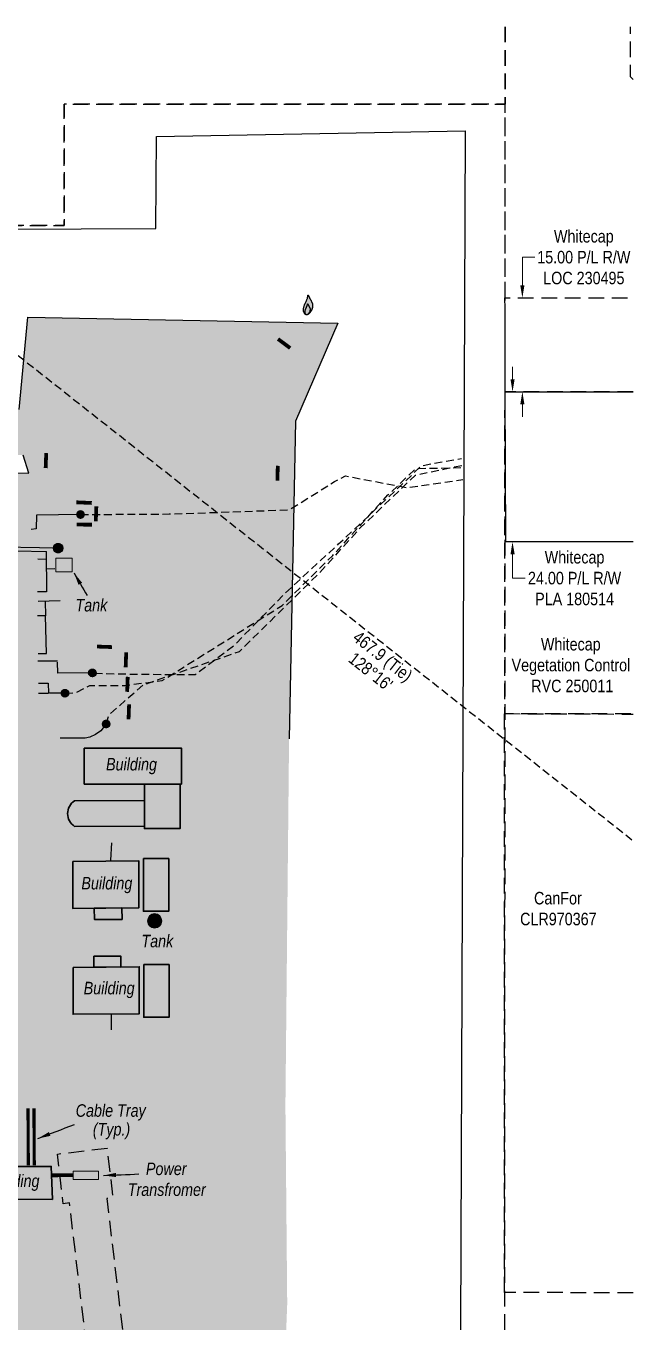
# Model space of a CAD drawing. Extents: x 485237 to 492984, y 6042770 to 6046256.
# Drawn here: x 492499 to 492984, y 6043405 to 6044441 of the extents above; entities that cross this region are included whole.
import ezdxf
from ezdxf.enums import TextEntityAlignment as Align

# ---------------------------------------------------------------- set-up
doc = ezdxf.new("R2010")
doc.units = 0
doc.header["$LTSCALE"] = 5
doc.header["$PDSIZE"] = 0.5
for name, pattern in [('EZE', [3.75, 2.5, -1.25]), ('foc-ACCESSROAD', [3.75, 2.5, -1.25]), ('foc-FLOWLINE', [3.75, 2.5, -1.25]), ('foc-TIELINE', [1.875, 1.25, -0.625]), ('UG_PIPE', [1.875, 1.25, -0.625])]:
    doc.linetypes.add(name, pattern=pattern)
doc.layers.get('Defpoints').update_dxf_attribs({"color": 9})
for name, color, linetype in [('AS-CABLE', 224, 'foc-CABLE'), ('AS-FENCE', 48, 'foc-FENCE'), ('AS-PIPE-UG', 44, 'UG_PIPE'), ('AS-ROADS', 254, 'Continuous'), ('AS-SYMBOL', 7, 'Continuous'), ('C-AR', 13, 'foc-ACCESSROAD'), ('C-RW', 13, 'Continuous'), ('C-VCE', 13, 'EZE'), ('C-WS', 13, 'foc-ACCESSROAD'), ('F-EZE', 190, 'foc-FLOWLINE'), ('F-WS', 190, 'foc-ACCESSROAD'), ('L-TIE', 7, 'foc-TIELINE'), ('L-TIE-T', 7, 'Continuous')]:
    doc.layers.add(name, color=color, linetype=linetype)
for name, color, linetype, lineweight in [('AS-GENERAL', 48, 'Continuous', 18), ('C-AR-T', 13, 'Continuous', 9), ('C-RW-T', 13, 'Continuous', 9), ('C-WS-T', 13, 'Continuous', 9), ('F-RW-T', 190, 'Continuous', 9)]:
    doc.layers.add(name, color=color, linetype=linetype, lineweight=lineweight)
for name, color, linetype, true_color in [('AS-PIPE-AG', 7, 'Continuous', 0x7d00fa), ('AS-STRUCTURE-H', 7, 'Continuous', 0xa8a8a8), ('AS-STRUCTURE-T', 7, 'Continuous', 0x454545)]:
    doc.layers.add(name, color=color, linetype=linetype, true_color=true_color)
doc.layers.add('AS-STRUCTURE', color=7, linetype='Continuous', lineweight=30, true_color=0x595959)
doc.styles.add('80CG', font='ARIALN.TTF', dxfattribs={"height": 10})
doc.styles.add('80L', font='ARIALN.TTF', dxfattribs={"height": 10})
doc.styles.add('foc-LtypeFont', font='ARIALN.TTF', dxfattribs={"height": 7.35})
doc.linetypes.add('foc-CABLE', pattern='A,2,-1,["C",foc-LtypeFont,S=0.2,R=0,X=-0.625,Y=-0.75],-1.24,8', length=12.24)
doc.linetypes.add('foc-FENCE', pattern='A,10,-1,["X",foc-LtypeFont,S=0.2,R=0,X=-0.625,Y=-0.75],-1.24', length=12.24)
doc.dimstyles.new('Compass 5 000', dxfattribs={"dimscale": 5, "dimtxt": 9, "dimasz": 2, "dimexe": 0.2, "dimexo": 0.0625, "dimgap": 0.5, "dimtad": 0, "dimtih": 1, "dimtoh": 1, "dimzin": 0, "dimdsep": 46, "dimtxsty": '80CG', "dimcen": 0.1, "dimse1": 1, "dimse2": 1, "dimclrd": 256, "dimclrt": 256, "dimaunit": 1, "dimadec": 4, "dimazin": 0, "dimtfac": 0.06, "dimtofl": 0, "dimtmove": 0, "dimatfit": 1, "dimfxl": 0.2, "dimtolj": 1, "dimtzin": 0, "dimlwd": -1, "dimarcsym": 0})

# ---------------------------------------------------------------- blocks, each defined once
blk = doc.blocks.new('PIG')
h = blk.add_hatch(color=255)
h.dxf.hatch_style = 1
edge = h.paths.add_edge_path()
edge.add_arc((0, 0), 0.85, 0, 360)
at = {"layer": 'AS-SYMBOL'}
h = blk.add_hatch(color=13, dxfattribs=at)
h.dxf.hatch_style = 1
h.paths.add_polyline_path([(-0.1, 0, 1), (-0.55, 0, 1)])
h = blk.add_hatch(color=13, dxfattribs=at)
h.dxf.hatch_style = 1
h.paths.add_polyline_path([(0.1, 0, 1), (0.55, 0, 1)])
at = {"layer": 'AS-SYMBOL', "color": 13}
for centre, radius in [((0, 0), 0.75), ((-0.33, 0), 0.225), ((0.33, 0), 0.225)]:
    blk.add_circle(centre, radius, dxfattribs=at)
blk = doc.blocks.new('RISER')
h = blk.add_hatch(color=255)
h.dxf.hatch_style = 1
edge = h.paths.add_edge_path()
edge.add_arc((0, 0), 0.7, 0, 360)
blk.add_hatch(color=13).paths.add_polyline_path([(0.58, -0.15), (-0.58, -0.15, 0.774597)])
at = {"color": 13}
blk.add_line((-0.58, -0.15), (0.58, -0.15), dxfattribs=at)
blk.add_circle((0, 0), 0.6, dxfattribs=at)
blk = doc.blocks.new('FLARE')
h = blk.add_hatch(color=255)
h.dxf.hatch_style = 1
h.paths.add_polyline_path([(0.16, 2.41, 0.114147), (0.13, 2.43), (0.11, 2.44, 0.261551), (0.01, 2.42), (0, 2.41, 0.131268), (-0.03, 2.37), (-0.04, 2.35, 0.041497), (-0.05, 2.33), (-0.05, 2.29, 0.015174), (-0.05, 2.29), (-0.06, 2.24, 0.004376), (-0.06, 2.24), (-0.07, 2.18), (-0.08, 2.11), (-0.09, 2.05), (-0.1, 1.98), (-0.12, 1.91), (-0.14, 1.83), (-0.17, 1.76), (-0.19, 1.68), (-0.22, 1.61), (-0.26, 1.53), (-0.29, 1.46), (-0.32, 1.39), (-0.36, 1.32), (-0.39, 1.25, 0.000505), (-0.39, 1.25), (-0.43, 1.18, 0.002398), (-0.43, 1.18), (-0.46, 1.1, 0.004177), (-0.46, 1.1), (-0.5, 1.03, 0.005735), (-0.5, 1.03), (-0.53, 0.95, 0.006994), (-0.53, 0.95), (-0.56, 0.87, 0.00791), (-0.57, 0.87), (-0.6, 0.78, 0.008323), (-0.6, 0.78), (-0.63, 0.69, 0.008095), (-0.63, 0.68), (-0.66, 0.59, 0.008067), (-0.66, 0.59), (-0.68, 0.49, 0.008387), (-0.68, 0.49), (-0.7, 0.39, 0.009056), (-0.71, 0.38), (-0.72, 0.28, 0.010123), (-0.72, 0.28), (-0.74, 0.18, 0.011689), (-0.74, 0.18), (-0.75, 0.08, 0.013925), (-0.75, 0.08), (-0.75, -0.02, 0.016488), (-0.75, -0.02), (-0.75, -0.11, 0.017255), (-0.75, -0.12), (-0.74, -0.2, 0.01735), (-0.74, -0.2), (-0.73, -0.28, 0.017311), (-0.73, -0.29), (-0.71, -0.36, 0.01715), (-0.71, -0.36), (-0.69, -0.43, 0.016886), (-0.69, -0.44), (-0.66, -0.5, 0.016546), (-0.66, -0.5), (-0.63, -0.56, 0.016164), (-0.63, -0.56), (-0.6, -0.61, 0.016329), (-0.6, -0.62), (-0.57, -0.66, 0.018828), (-0.57, -0.67), (-0.54, -0.71, 0.022087), (-0.53, -0.71), (-0.5, -0.75, 0.025345), (-0.49, -0.76), (-0.46, -0.78, 0.028234), (-0.45, -0.79), (-0.42, -0.82, 0.030298), (-0.41, -0.82), (-0.37, -0.84, 0.031129), (-0.36, -0.85), (-0.32, -0.86, 0.030544), (-0.31, -0.87), (-0.27, -0.88, 0.028465), (-0.26, -0.88), (-0.22, -0.89, 0.025311), (-0.21, -0.89), (-0.16, -0.89, 0.02283), (-0.15, -0.89), (-0.11, -0.89, 0.021226), (-0.1, -0.89), (-0.05, -0.88, 0.020401), (-0.04, -0.88), (0, -0.87, 0.020299), (0.01, -0.87), (0.05, -0.85, 0.020911), (0.06, -0.85), (0.11, -0.83, 0.022277), (0.11, -0.83), (0.15, -0.81, 0.023712), (0.16, -0.8), (0.2, -0.78, 0.022408), (0.21, -0.78), (0.24, -0.75, 0.01993), (0.25, -0.74), (0.28, -0.72, 0.017146), (0.28, -0.71), (0.31, -0.68, 0.014211), (0.32, -0.68), (0.35, -0.64, 0.011221), (0.35, -0.64), (0.37, -0.61, 0.008212), (0.38, -0.61), (0.4, -0.57, 0.005172), (0.4, -0.57), (0.42, -0.54, 0.002523), (0.43, -0.54), (0.45, -0.5, 0.001671), (0.45, -0.5), (0.47, -0.47, 0.001229), (0.47, -0.47), (0.49, -0.44, 0.00075), (0.49, -0.44), (0.51, -0.41, 0.00026), (0.51, -0.41), (0.54, -0.37), (0.56, -0.34), (0.58, -0.3), (0.61, -0.27), (0.63, -0.23, 0.001311), (0.63, -0.23), (0.66, -0.19, 0.003726), (0.66, -0.19), (0.69, -0.15, 0.006065), (0.69, -0.14), (0.72, -0.1, 0.008452), (0.72, -0.1), (0.74, -0.05, 0.010991), (0.75, -0.05), (0.77, 0, 0.013767), (0.77, 0), (0.79, 0.05, 0.016839), (0.8, 0.05), (0.81, 0.1, 0.019104), (0.82, 0.11), (0.83, 0.15, 0.016987), (0.83, 0.16), (0.84, 0.21, 0.013636), (0.84, 0.21), (0.85, 0.26, 0.010244), (0.85, 0.27), (0.86, 0.31, 0.006846), (0.86, 0.32), (0.86, 0.37, 0.003419), (0.86, 0.37), (0.86, 0.41), (0.87, 0.46), (0.87, 0.5), (0.88, 0.54), (0.88, 0.59), (0.89, 0.63, 0.001278), (0.89, 0.63), (0.89, 0.67, 0.004735), (0.89, 0.67), (0.9, 0.71, 0.008354), (0.9, 0.72), (0.9, 0.76, 0.012059), (0.9, 0.76), (0.9, 0.8, 0.015712), (0.9, 0.81), (0.9, 0.85, 0.018457), (0.9, 0.85), (0.9, 0.89, 0.018102), (0.9, 0.9), (0.89, 0.94, 0.016533), (0.89, 0.95), (0.88, 0.99, 0.014576), (0.88, 0.99), (0.87, 1.03, 0.012435), (0.86, 1.04), (0.85, 1.08, 0.010283), (0.85, 1.09), (0.83, 1.13, 0.00824), (0.83, 1.13), (0.81, 1.18, 0.00638), (0.81, 1.18), (0.78, 1.23, 0.004735), (0.78, 1.23), (0.76, 1.29, 0.003388), (0.75, 1.29), (0.73, 1.34, 0.002345), (0.73, 1.34), (0.7, 1.4, 0.001492), (0.7, 1.4), (0.67, 1.46, 0.000746), (0.67, 1.46), (0.63, 1.51), (0.6, 1.57), (0.57, 1.62), (0.55, 1.68), (0.52, 1.73), (0.49, 1.78), (0.47, 1.83), (0.45, 1.87), (0.42, 1.92), (0.4, 1.97), (0.38, 2.02), (0.35, 2.08, 0.000332), (0.35, 2.08), (0.33, 2.13, 0.001849), (0.33, 2.13), (0.3, 2.19, 0.0038), (0.3, 2.19), (0.27, 2.24, 0.006473), (0.27, 2.24), (0.25, 2.29, 0.010865), (0.24, 2.3), (0.22, 2.34, 0.019524), (0.22, 2.34), (0.19, 2.38, 0.041077), (0.18, 2.39)])
at = {"color": 13, "flags": 128}
for points in [[(0.11, -0.72), (0.07, -0.74), (0.03, -0.76), (-0.02, -0.77), (-0.07, -0.78), (-0.11, -0.79), (-0.16, -0.79), (-0.2, -0.79), (-0.25, -0.78), (-0.29, -0.77), (-0.32, -0.76), (-0.36, -0.74), (-0.4, -0.71), (-0.43, -0.68), (-0.46, -0.65), (-0.49, -0.61), (-0.52, -0.56), (-0.54, -0.51), (-0.57, -0.46), (-0.59, -0.4), (-0.61, -0.33), (-0.63, -0.26), (-0.64, -0.19), (-0.65, -0.11), (-0.65, -0.02), (-0.65, 0.07), (-0.64, 0.17), (-0.63, 0.27), (-0.61, 0.36), (-0.58, 0.46), (-0.56, 0.56), (-0.53, 0.66), (-0.5, 0.75), (-0.47, 0.83), (-0.44, 0.91), (-0.41, 0.99), (-0.37, 1.06), (-0.34, 1.13), (-0.3, 1.2), (-0.27, 1.27), (-0.23, 1.34), (-0.2, 1.42), (-0.16, 1.49), (-0.13, 1.57), (-0.1, 1.65), (-0.07, 1.73), (-0.04, 1.8), (-0.02, 1.88), (0, 1.96), (0.01, 2.03), (0.02, 2.1), (0.03, 2.17), (0.04, 2.22), (0.05, 2.27), (0.05, 2.31), (0.06, 2.34), (0.08, 2.35), (0.09, 2.34), (0.11, 2.32), (0.13, 2.29), (0.16, 2.25), (0.18, 2.2), (0.21, 2.14), (0.24, 2.09), (0.26, 2.03), (0.29, 1.98), (0.31, 1.93), (0.33, 1.88), (0.36, 1.83), (0.38, 1.78), (0.41, 1.73), (0.43, 1.68), (0.46, 1.63), (0.49, 1.58), (0.52, 1.52), (0.55, 1.47), (0.58, 1.41), (0.61, 1.35), (0.64, 1.3), (0.67, 1.24), (0.69, 1.19), (0.72, 1.14), (0.74, 1.09), (0.75, 1.05), (0.77, 1), (0.78, 0.96), (0.79, 0.92), (0.8, 0.88), (0.8, 0.84), (0.8, 0.8), (0.8, 0.76), (0.8, 0.72), (0.79, 0.68), (0.79, 0.64), (0.78, 0.6), (0.78, 0.56), (0.77, 0.51), (0.77, 0.47), (0.76, 0.42), (0.76, 0.37), (0.76, 0.33), (0.75, 0.28), (0.74, 0.23), (0.73, 0.18), (0.72, 0.13), (0.7, 0.09), (0.68, 0.04), (0.66, 0), (0.63, -0.05), (0.61, -0.09), (0.58, -0.13), (0.55, -0.17), (0.53, -0.21), (0.5, -0.25), (0.48, -0.28), (0.45, -0.32), (0.43, -0.35), (0.41, -0.38), (0.39, -0.42), (0.37, -0.45), (0.34, -0.48), (0.32, -0.51), (0.3, -0.55), (0.27, -0.58), (0.24, -0.61), (0.21, -0.64), (0.18, -0.67), (0.15, -0.7)], [(0.02, -0.75), (-0.01, -0.76), (-0.03, -0.77), (-0.05, -0.78), (-0.08, -0.78), (-0.11, -0.79), (-0.13, -0.79), (-0.16, -0.79), (-0.18, -0.78), (-0.2, -0.78), (-0.23, -0.77), (-0.25, -0.76), (-0.26, -0.74), (-0.28, -0.73), (-0.3, -0.71), (-0.32, -0.69), (-0.33, -0.66), (-0.35, -0.63), (-0.36, -0.6), (-0.37, -0.57), (-0.39, -0.53), (-0.4, -0.49), (-0.4, -0.45), (-0.41, -0.41), (-0.41, -0.36), (-0.41, -0.31), (-0.4, -0.25), (-0.39, -0.2), (-0.38, -0.14), (-0.37, -0.09), (-0.36, -0.03), (-0.34, 0.02), (-0.32, 0.07), (-0.31, 0.12), (-0.29, 0.16), (-0.27, 0.21), (-0.25, 0.25), (-0.23, 0.29), (-0.21, 0.33), (-0.19, 0.37), (-0.17, 0.41), (-0.15, 0.45), (-0.14, 0.49), (-0.12, 0.53), (-0.1, 0.58), (-0.08, 0.62), (-0.07, 0.66), (-0.06, 0.71), (-0.05, 0.75), (-0.04, 0.79), (-0.03, 0.83), (-0.03, 0.87), (-0.02, 0.9), (-0.02, 0.93), (-0.01, 0.95), (-0.01, 0.96), (0, 0.97), (0.01, 0.96), (0.02, 0.95), (0.03, 0.94), (0.04, 0.91), (0.06, 0.88), (0.07, 0.86), (0.09, 0.82), (0.1, 0.79), (0.12, 0.76), (0.13, 0.74), (0.14, 0.71), (0.16, 0.68), (0.17, 0.65), (0.18, 0.63), (0.2, 0.6), (0.21, 0.57), (0.23, 0.54), (0.25, 0.51), (0.26, 0.47), (0.28, 0.44), (0.3, 0.41), (0.31, 0.38), (0.33, 0.35), (0.34, 0.32), (0.36, 0.29), (0.37, 0.27), (0.38, 0.24), (0.39, 0.22), (0.39, 0.19), (0.4, 0.17), (0.4, 0.15), (0.41, 0.13), (0.41, 0.1), (0.41, 0.08), (0.4, 0.06), (0.4, 0.04), (0.4, 0.01), (0.39, -0.01), (0.39, -0.03), (0.39, -0.06), (0.39, -0.08), (0.38, -0.11), (0.38, -0.14), (0.38, -0.16), (0.38, -0.19), (0.37, -0.22), (0.37, -0.24), (0.36, -0.27), (0.35, -0.3), (0.34, -0.32), (0.32, -0.35), (0.31, -0.37), (0.3, -0.4), (0.28, -0.42), (0.27, -0.44), (0.25, -0.46), (0.24, -0.48), (0.22, -0.5), (0.21, -0.52), (0.2, -0.54), (0.19, -0.56), (0.17, -0.58), (0.16, -0.6), (0.15, -0.61), (0.14, -0.63), (0.12, -0.65), (0.11, -0.67), (0.09, -0.69), (0.08, -0.7), (0.06, -0.72), (0.04, -0.74)]]:
    blk.add_lwpolyline(points, close=True, dxfattribs=at)
blk = doc.blocks.new('*D100')
at = {"layer": 'C-AR-T', "transparency": 16777216}
for p, q in [((492895.9, 6044233.2), (492895.9, 6044255.7)), ((492895.9, 6044255.7), (492905.9, 6044255.7)), ((492895.9, 6044138.2), (492895.9, 6044128.2))]:
    blk.add_line(p, q, dxfattribs=at)
for points in [[(492894.2, 6044233.2), (492897.5, 6044233.2), (492895.9, 6044223.2)], [(492894.2, 6044138.2), (492897.5, 6044138.2), (492895.9, 6044148.2)]]:
    blk.add_solid(points, dxfattribs=at)
at = {"layer": 'Defpoints', "color": 0, "transparency": 16777216}
for p in [(492895.9, 6044223.2), (492938.2, 6044223.1), (492938.2, 6044148.2)]:
    blk.add_point(p, dxfattribs=at)
at = {"layer": 'C-AR-T', "transparency": 16777216, "insert": (492945, 6044255.7), "char_height": 10, "attachment_point": 5, "style": '80CG'}
blk.add_mtext('\\A1;Whitecap\\P15.00 P/L R/W\\PLOC 230495', dxfattribs=at)
blk = doc.blocks.new('*D101')
at = {"layer": 'C-RW-T', "transparency": 16777216}
for p, q in [((492888, 6044158.2), (492888, 6044168.2)), ((492888, 6044018.3), (492888, 6043999.2)), ((492888, 6043999.2), (492898, 6043999.2))]:
    blk.add_line(p, q, dxfattribs=at)
for points in [[(492889.7, 6044158.2), (492886.4, 6044158.2), (492888, 6044148.2)], [(492889.7, 6044018.3), (492886.4, 6044018.3), (492888, 6044028.3)]]:
    blk.add_solid(points, dxfattribs=at)
at = {"layer": 'Defpoints', "color": 0, "transparency": 16777216}
for p in [(492937.1, 6044148.2), (492888, 6044028.3), (492937.1, 6044028.3)]:
    blk.add_point(p, dxfattribs=at)
at = {"layer": 'C-RW-T', "transparency": 16777216, "insert": (492937.6, 6043999.2), "char_height": 10, "attachment_point": 5, "style": '80CG'}
blk.add_mtext('\\A1;Whitecap\\P24.00 P/L R/W\\PPLA 180514', dxfattribs=at)

msp = doc.modelspace()

# ---------------------------------------------------------------- hatches: boundary and pattern name
at = {"layer": 'AS-GENERAL'}
h = msp.add_hatch(color=256, dxfattribs=at)
h.dxf.hatch_style = 1
edge = h.paths.add_edge_path()
edge.add_arc((492601.965, 6043725.321), 5.778, 0, 360)
h = msp.add_hatch(color=256, dxfattribs=at)
h.dxf.hatch_style = 1
h.paths.add_polyline_path([(492557.015, 6043525.391), (492557.015, 6043518.649), (492536.821, 6043518.649), (492536.821, 6043525.391)])
at = {"layer": 'AS-ROADS'}
h = msp.add_hatch(color=256, dxfattribs=at)
h.dxf.hatch_style = 1
h.paths.add_polyline_path([(492449.744, 6043230.178), (492403.025, 6043298.96), (492387.595, 6043344.139), (492393.016, 6043382.346), (492526.614, 6043374.91), (492686.954, 6043355.237), (492705.63, 6043359.269), (492707.922, 6043419.391), (492706.476, 6043577.668), (492709.401, 6043870.741), (492714.556, 6044124.586), (492748.291, 6044203.041), (492500.481, 6044207.876), (492493.791, 6044133.871), (492475.656, 6044130.706), (492474.876, 6044097.726), (492496.761, 6044097.561), (492501.396, 6044083.066), (492428.941, 6044083.986), (492427.766, 6044038.646), (492437.536, 6044032.221), (492437.811, 6044012.341), (492456.666, 6044012.206), (492447.846, 6043902.181), (492316.796, 6043896.806), (492311.821, 6043836.181), (492279.516, 6043824.716), (492241.741, 6043844.886), (492189.726, 6043893.446), (492164.756, 6044005.786), (492163.336, 6044036.466), (491901.321, 6044018.951), (491935.601, 6043925.511), (491936.371, 6043783.231), (491886.431, 6043761.021), (491881.086, 6043724.661), (491881.041, 6043521.306), (491894.696, 6043432.776), (492124.571, 6043402.896), (492256.441, 6043398.951), (492252.986, 6043387.546), (492237.236, 6043320.716), (492208.721, 6043287.421), (492175.475, 6043257.939)])
at = {"layer": 'AS-STRUCTURE-H'}
h = msp.add_hatch(color=256, dxfattribs=at)
h.dxf.hatch_style = 1
h.paths.add_polyline_path([(492545.664, 6043863.472), (492623.356, 6043863.472), (492623.356, 6043834.636), (492545.664, 6043834.636)])
h = msp.add_hatch(color=256, dxfattribs=at)
h.dxf.hatch_style = 1
h.paths.add_polyline_path([(492593.805, 6043834.636), (492622.277, 6043834.636), (492622.277, 6043799.138), (492593.805, 6043799.138)])
h = msp.add_hatch(color=256, dxfattribs=at)
h.dxf.hatch_style = 1
edge = h.paths.add_edge_path()
edge.add_line((492537.924, 6043821.25), (492593.805, 6043821.502))
edge.add_line((492593.805, 6043821.502), (492593.805, 6043801.041))
edge.add_line((492593.805, 6043801.041), (492537.924, 6043800.789))
edge.add_arc((492544.585, 6043811.019), 12.208, 123.068753, 236.931247, ccw=False)
h = msp.add_hatch(color=256, dxfattribs=at)
h.dxf.hatch_style = 1
h.paths.add_polyline_path([(492593.002, 6043775.088), (492613.22, 6043775.088), (492613.22, 6043732.993), (492593.002, 6043732.993)])
h = msp.add_hatch(color=256, dxfattribs=at)
h.dxf.hatch_style = 1
h.paths.add_polyline_path([(492536.461, 6043772.801), (492589.4, 6043773.259), (492589.43, 6043735.785), (492536.491, 6043735.327)])
h = msp.add_hatch(color=256, dxfattribs=at)
h.dxf.hatch_style = 1
h.paths.add_polyline_path([(492553.742, 6043735.476), (492575.855, 6043735.667), (492575.901, 6043726.483), (492553.749, 6043726.483)])
h = msp.add_hatch(color=256, dxfattribs=at)
h.dxf.hatch_style = 1
h.paths.add_polyline_path([(492553.255, 6043697.087), (492574.874, 6043697.158), (492574.884, 6043688.439), (492553.225, 6043688.56)])
h = msp.add_hatch(color=256, dxfattribs=at)
h.dxf.hatch_style = 1
h.paths.add_polyline_path([(492536.722, 6043688.138), (492589.66, 6043688.596), (492589.69, 6043651.122), (492536.752, 6043650.663)])
h = msp.add_hatch(color=256, dxfattribs=at)
h.dxf.hatch_style = 1
h.paths.add_polyline_path([(492593.262, 6043690.425), (492613.481, 6043690.425), (492613.481, 6043648.33), (492593.262, 6043648.33)])
h = msp.add_hatch(color=256, dxfattribs=at)
h.dxf.hatch_style = 1
h.paths.add_polyline_path([(492463.883, 6043528.973), (492519.365, 6043529.114), (492520.208, 6043502.743), (492464.08, 6043503.023)])

# ---------------------------------------------------------------- linework, layer by layer
at = {"layer": 'AS-CABLE', "flags": 128}
for points, const_width in [([(492501, 6043529.966), (492500.713, 6043575.515)], 2.5), ([(492505.758, 6043529.966), (492505.471, 6043575.515)], 2.5), ([(492520.185, 6043521.943), (492536.655, 6043522.137)], 3)]:
    msp.add_lwpolyline(points, dxfattribs=dict(at, const_width=const_width))
at = {"layer": 'AS-FENCE', "flags": 128}
msp.add_lwpolyline([(492277.561, 6043385.076), (491832.626, 6043426.546), (491806.271, 6044229.836), (492483.391, 6044230.211), (492483.511, 6044278.231), (492602.876, 6044278.706), (492603.341, 6044352.291), (492850.076, 6044356.631), (492846.186, 6043332.021), (492338.526, 6043379.746)], dxfattribs=at)
msp.add_lwpolyline([(492277.561, 6043385.076), (491832.626, 6043426.546), (491806.271, 6044229.836), (492483.391, 6044230.211), (492483.511, 6044278.231), (492602.876, 6044278.706), (492603.341, 6044352.291), (492850.076, 6044356.631), (492846.186, 6043332.021), (492338.526, 6043379.746)], dxfattribs=at)
at = {"layer": 'AS-GENERAL', "const_width": 3.001, "flags": 128}
for points in [[(492700.558, 6044190.356), (492710.291, 6044183.06)], [(492515.278, 6044099.147), (492514.834, 6044087.152)], [(492700.373, 6044088.989), (492700.075, 6044077.118)], [(492539.373, 6044059.839), (492551.707, 6044059.291)], [(492555.358, 6044056.631), (492554.913, 6044044.636)], [(492539.619, 6044042.028), (492551.772, 6044041.956)], [(492555.834, 6043944.563), (492567.871, 6043944.125)], [(492579.223, 6043939.995), (492578.779, 6043928.001)], [(492580.434, 6043920.359), (492579.99, 6043908.364)], [(492581.534, 6043898.363), (492581.089, 6043886.368)]]:
    msp.add_lwpolyline(points, dxfattribs=at)
at = {"layer": 'AS-GENERAL'}
for points in [[(492523.02, 6044015.073), (492536.062, 6044015.073), (492536.062, 6044004.236), (492523.02, 6044004.236)], [(492557.015, 6043525.391), (492557.015, 6043518.649), (492536.821, 6043518.649), (492536.821, 6043525.391)]]:
    msp.add_lwpolyline(points, close=True, dxfattribs=at)
msp.add_circle((492601.965, 6043725.321), 5.778, dxfattribs=at)
at = {"layer": 'AS-PIPE-AG', "flags": 128}
for points in [[(492464.716, 6044045.306), (492465.251, 6044035.981), (492491.126, 6044036.021), (492491.291, 6044021.106), (492515.526, 6044020.556)], [(492464.716, 6044045.306), (492465.251, 6044035.981), (492491.126, 6044036.021), (492491.291, 6044021.106), (492515.526, 6044020.556)], [(492542.676, 6044050.061), (492507.411, 6044049.686), (492507.126, 6044038.666), (492503.186, 6044038.111)], [(492542.676, 6044050.061), (492507.411, 6044049.686), (492507.126, 6044038.666), (492503.186, 6044038.111)], [(492524.756, 6044023.126), (492464.496, 6044024.181)], [(492524.756, 6044023.126), (492464.496, 6044024.181)], [(492508.502, 6044014.597), (492515.216, 6044014.381)], [(492515.291, 6044020.405), (492515.508, 6043988.184)], [(492522.254, 6044006.535), (492515.216, 6044006.373)], [(492515.4, 6043988.238), (492508.193, 6043988.184)], [(492508.875, 6043980.823), (492526.374, 6043981.411)], [(492514.435, 6043980.828), (492514.815, 6043969.115), (492508.194, 6043969.223)], [(492508.956, 6043939.032), (492515.406, 6043939.1), (492514.73, 6043968.982)], [(492524.357, 6043932.857), (492508.592, 6043932.993)], [(492552.211, 6043923.561), (492524.461, 6043923.326), (492524.186, 6043932.141)], [(492552.211, 6043923.561), (492524.461, 6043923.326), (492524.186, 6043932.141)], [(492509.2, 6043915.364), (492516.958, 6043915.419), (492517.177, 6043907.392)], [(492509.036, 6043907.174), (492517.013, 6043907.174)], [(492530.276, 6043907.286), (492517.886, 6043907.196)], [(492530.276, 6043907.286), (492517.886, 6043907.196)], [(492563.181, 6043882.686), (492558.971, 6043877.281), (492554.776, 6043874.206), (492550.101, 6043872.221), (492546.296, 6043871.441), (492526.341, 6043871.321)], [(492563.181, 6043882.686), (492558.971, 6043877.281), (492554.776, 6043874.206), (492550.101, 6043872.221), (492546.296, 6043871.441), (492526.341, 6043871.321)], [(492567.032, 6043773.831), (492567.622, 6043787.58)], [(492567.53, 6043638.355), (492567.53, 6043650.98)]]:
    msp.add_lwpolyline(points, dxfattribs=at)
at = {"layer": 'AS-PIPE-UG', "flags": 128}
for points in [[(492530.436, 6043907.171), (492538.816, 6043907.726), (492550.261, 6043913.366), (492577.996, 6043913.436), (492607.906, 6043917.311), (492704.006, 6043977.481), (492744.341, 6044017.416), (492788.356, 6044065.676), (492810.916, 6044086.856), (492847.441, 6044087.536)], [(492530.436, 6043907.171), (492538.816, 6043907.726), (492550.261, 6043913.366), (492577.996, 6043913.436), (492607.906, 6043917.311), (492704.006, 6043977.481), (492744.341, 6044017.416), (492788.356, 6044065.676), (492810.916, 6044086.856), (492847.441, 6044087.536)], [(492553.961, 6043923.161), (492585.541, 6043922.491), (492634.281, 6043922.136), (492665.236, 6043945.326), (492706.566, 6043987.406), (492748.971, 6044026.586), (492798.761, 6044073.156), (492815.111, 6044089.081), (492847.101, 6044094.931)], [(492553.961, 6043923.161), (492585.541, 6043922.491), (492634.281, 6043922.136), (492665.236, 6043945.326), (492706.566, 6043987.406), (492748.971, 6044026.586), (492798.761, 6044073.156), (492815.111, 6044089.081), (492847.101, 6044094.931)], [(492563.186, 6043882.641), (492565.446, 6043889.961), (492592.741, 6043913.946), (492669.856, 6043940.696), (492733.891, 6044003.626), (492766.756, 6044039.841), (492810.506, 6044081.576), (492836.501, 6044087.096), (492848.461, 6044089.536)], [(492563.186, 6043882.641), (492565.446, 6043889.961), (492592.741, 6043913.946), (492669.856, 6043940.696), (492733.891, 6044003.626), (492766.756, 6044039.841), (492810.506, 6044081.576), (492836.501, 6044087.096), (492848.461, 6044089.536)], [(492542.701, 6044050.156), (492552.971, 6044050.116), (492613.651, 6044050.501), (492709.481, 6044053.781), (492745.621, 6044076.356), (492754.566, 6044080.916), (492803.936, 6044071.541), (492848.286, 6044078.061)], [(492542.701, 6044050.156), (492552.971, 6044050.116), (492613.651, 6044050.501), (492709.481, 6044053.781), (492745.621, 6044076.356), (492754.566, 6044080.916), (492803.936, 6044071.541), (492848.286, 6044078.061)]]:
    msp.add_lwpolyline(points, dxfattribs=at)
at = {"layer": 'AS-ROADS', "flags": 128}
for points in [[(492493.791, 6044133.871), (492500.481, 6044207.876), (492748.291, 6044203.041), (492714.556, 6044124.586), (492709.401, 6043870.741)], [(492428.941, 6044083.986), (492501.396, 6044083.066), (492496.761, 6044097.561)]]:
    msp.add_lwpolyline(points, dxfattribs=at)
at = {"layer": 'AS-STRUCTURE'}
for points in [[(492545.664, 6043863.472), (492623.356, 6043863.472), (492623.356, 6043834.636), (492545.664, 6043834.636)], [(492593.805, 6043834.636), (492622.277, 6043834.636), (492622.277, 6043799.138), (492593.805, 6043799.138)], [(492593.002, 6043775.088), (492613.22, 6043775.088), (492613.22, 6043732.993), (492593.002, 6043732.993)], [(492536.461, 6043772.801), (492589.4, 6043773.259), (492589.43, 6043735.785), (492536.491, 6043735.327)], [(492553.742, 6043735.476), (492575.855, 6043735.667), (492575.901, 6043726.483), (492553.749, 6043726.483)], [(492553.255, 6043697.087), (492574.874, 6043697.158), (492574.884, 6043688.439), (492553.225, 6043688.56)], [(492536.722, 6043688.138), (492589.66, 6043688.596), (492589.69, 6043651.122), (492536.752, 6043650.663)], [(492593.262, 6043690.425), (492613.481, 6043690.425), (492613.481, 6043648.33), (492593.262, 6043648.33)], [(492463.883, 6043528.973), (492519.365, 6043529.114), (492520.208, 6043502.743), (492464.08, 6043503.023)]]:
    msp.add_lwpolyline(points, close=True, dxfattribs=at)
msp.add_lwpolyline([(492537.924, 6043821.25), (492593.805, 6043821.502), (492593.805, 6043801.041), (492537.924, 6043800.789, -0.54217909)], format="xyb", close=True, dxfattribs=at)
at = {"layer": 'C-AR', "flags": 128}
msp.add_lwpolyline([(492984.364, 6044148.189), (492882.212, 6044148.191), (492881.986, 6044223.151), (492984.364, 6044223.143)], dxfattribs=at)
at = {"layer": 'C-RW'}
msp.add_lwpolyline([(492984.364, 6044028.322), (492882.563, 6044028.322), (492882.212, 6044148.191), (492984.364, 6044148.189)], dxfattribs=at)
at = {"layer": 'C-VCE', "flags": 128}
for points in [[(492881.974, 6044439.937), (492881.522, 6043890.926), (492984.364, 6043891.15)], [(492984.364, 6044397.699), (492982.272, 6044399.782), (492982.186, 6044439.904)]]:
    msp.add_lwpolyline(points, dxfattribs=at)
at = {"layer": 'C-WS', "flags": 128}
msp.add_lwpolyline([(492882.07, 6044439.937), (492882.086, 6044378.056), (492529.566, 6044378.086), (492529.546, 6044280.941), (492481.466, 6044280.946), (492481.481, 6044273.001), (491752.401, 6044263.026), (491752.226, 6043458.386), (491147.371, 6043717.951), (491022.661, 6043718.041), (491022.813, 6044440.547)], dxfattribs=at)
msp.add_lwpolyline([(492882.07, 6044439.937), (492882.086, 6044378.056), (492529.566, 6044378.086), (492529.546, 6044280.941), (492481.466, 6044280.946), (492481.481, 6044273.001), (491752.401, 6044263.026), (491752.226, 6043458.386), (491147.371, 6043717.951), (491022.661, 6043718.041), (491022.813, 6044440.547)], dxfattribs=at)
msp.add_lwpolyline([(492881.621, 6043303.106), (492771.691, 6043286.769), (491746.461, 6043408.631), (491752.226, 6043458.386), (491752.401, 6044263.026), (492481.481, 6044273.001), (492481.466, 6044280.946), (492529.546, 6044280.941), (492529.566, 6044378.086), (492881.871, 6044378.056), (492881.621, 6043303.106)], close=True, dxfattribs=at)
at = {"layer": 'F-EZE', "flags": 128}
msp.add_lwpolyline([(492825.658, 6042937.629), (492539.861, 6042971.588), (492548.672, 6043045.674), (492568.132, 6043043.506), (492588.663, 6043041.098), (492579.552, 6043117.541), (492573.464, 6043168.516), (492561.422, 6043269.333), (492556.575, 6043309.911), (492533.886, 6043499.887), (492528.923, 6043499.292), (492524.183, 6043538.99), (492563.878, 6043543.733), (492568.62, 6043504.034), (492563.659, 6043503.442), (492587.198, 6043306.358), (492592.043, 6043265.787), (492604.081, 6043165.002), (492610.169, 6043114.03), (492619.29, 6043037.552), (492627.424, 6043036.604), (492758.267, 6043021.33), (492851.634, 6043010.435)], dxfattribs=at)
at = {"layer": 'F-WS'}
msp.add_lwpolyline([(492984.364, 6043428.018), (492881.651, 6043428.349), (492881.522, 6043890.926), (492984.364, 6043890.596)], dxfattribs=at)
at = {"layer": 'L-TIE'}
msp.add_line((492492.764, 6044177.218), (492984.364, 6043789.482), dxfattribs=at)

# ---------------------------------------------------------------- block references
at = {"layer": 'AS-SYMBOL', "color": 6, "xscale": 4.997360000000009, "yscale": 4.997360000000009, "zscale": 4.997360000000009}
msp.add_blockref('FLARE', (492724.198, 6044213.678), dxfattribs=at)
at = {"layer": 'AS-SYMBOL', "xscale": 5.00000000000001, "yscale": 5.00000000000001, "zscale": 5.00000000000001}
for name, p in [('RISER', (492542.686, 6044050.061)), ('PIG', (492524.791, 6044023.196)), ('RISER', (492552.196, 6043923.501)), ('RISER', (492530.251, 6043907.276)), ('RISER', (492563.181, 6043882.681))]:
    msp.add_blockref(name, p, dxfattribs=at)

# ---------------------------------------------------------------- texts
at = {"layer": 'AS-CABLE', "insert": (492536.306, 6043578.765), "char_height": 9.99618, "attachment_point": 1, "line_spacing_factor": 0.900185, "style": '80L'}
msp.add_mtext_dynamic_manual_height_columns('\\pi2.5406;{\\fArial Narrow|b0|i1|c0|p34;Cable Tray\\P\\pi16.236;(Typ.)}', width=60.74198, gutter_width=50, heights=[0], dxfattribs=at)
at = {"layer": 'AS-GENERAL', "char_height": 9.99618, "attachment_point": 1, "style": '80L'}
for s, width, insert in [('\\pi1.3166;{\\fArial Narrow|b0|i1|c0|p34;Tank}', 27.27599, (492537.342, 6043982.619)), ('\\pi1.3166;{\\fArial Narrow|b0|i1|c0|p34;Tank}', 27.27599, (492590.058, 6043714.179)), ('\\pi15.28;{\\fArial Narrow|b0|i1|c0|p34;Power\\P\\pi0.76253;Transfromer}', 63.45231, (492579.699, 6043532.19))]:
    msp.add_mtext_dynamic_manual_height_columns(s, width=width, gutter_width=50, heights=[0], dxfattribs=dict(at, insert=insert))
at = {"layer": 'AS-STRUCTURE-T', "char_height": 9.99618, "attachment_point": 1, "style": '80L'}
for insert in [(492563.089, 6043855.51), (492543.378, 6043760.447), (492545.219, 6043676.609), (492469.173, 6043522.542)]:
    msp.add_mtext_dynamic_manual_height_columns('{\\fArial Narrow|b0|i1|c0|p34;Building}', width=43.36533, gutter_width=50, heights=[0], dxfattribs=dict(at, insert=insert))
at = {"layer": 'C-WS-T', "insert": (492880.872, 6043951.43), "char_height": 10, "attachment_point": 1, "style": '80L'}
msp.add_mtext_dynamic_manual_height_columns('\\pi29.822;Whitecap\\P\\pi6.3841;Vegetation Control \\P\\pi22.094;RVC 250011', width=106.77236, gutter_width=49.974, heights=[0], dxfattribs=at)
at = {"layer": 'F-RW-T', "insert": (492895.983, 6043748.473), "char_height": 10, "attachment_point": 1, "style": '80L'}
msp.add_mtext_dynamic_manual_height_columns('\\pi9.2064;CanFor\\P\\pi-1.9123;CLR970367', width=56.21639, gutter_width=49.974, heights=[0], dxfattribs=at)
at = {"layer": 'L-TIE-T', "style": '80L'}
for s, height, p in [('467.9 (Tie)', 9.99472, (492783.491, 6043935.822)), ("128°16'", 9.9947, (492774.671, 6043924.639))]:
    msp.add_text(s, height=height, rotation=321.736362, dxfattribs=at).set_placement(p, align=Align.MIDDLE)

# ---------------------------------------------------------------- dimensions: what is measured, and where the dimension line sits
at = {"layer": 'C-AR-T', "color": 4}
dim = msp.add_linear_dim(base=(492895.871, 6044223.15), p1=(492938.227, 6044148.189), p2=(492938.234, 6044223.147), angle=89.995081, text='Whitecap\\P15.00 P/L R/W\\PLOC 230495', dimstyle='Compass 5 000', dxfattribs=at)
dim.commit()
dim.dimension.update_dxf_attribs({"geometry": '*D100', "text_midpoint": (492944.96, 6044255.705), "dimtype": 161})
at = {"layer": 'C-RW-T', "color": 4}
dim = msp.add_linear_dim(base=(492888.038, 6044028.322), p1=(492937.127, 6044148.189), p2=(492937.127, 6044028.322), angle=270.000137, text='Whitecap\\P24.00 P/L R/W\\PPLA 180514', dimstyle='Compass 5 000', dxfattribs=at)
dim.commit()
dim.dimension.update_dxf_attribs({"geometry": '*D101', "text_midpoint": (492937.578, 6043999.163), "dimtype": 161})

# ---------------------------------------------------------------- leaders
at = {"layer": 'AS-CABLE', "path_type": 1}
msp.add_leader([(492508.694, 6043551.416), (492537.772, 6043562.649)], dimstyle='Compass 5 000', override={"dimgap": 0.5, "dimtad": 0}, dxfattribs=at)
at = {"layer": 'AS-GENERAL', "path_type": 1}
msp.add_leader([(492537.511, 6044003.361), (492547.973, 6043985.317)], dimstyle='Compass 5 000', dxfattribs=at)
msp.add_leader([(492561.015, 6043521.825), (492589.386, 6043523.047)], dimstyle='Compass 5 000', override={"dimgap": 0.5, "dimtad": 0}, dxfattribs=at)

doc.saveas('drawing.dxf')
